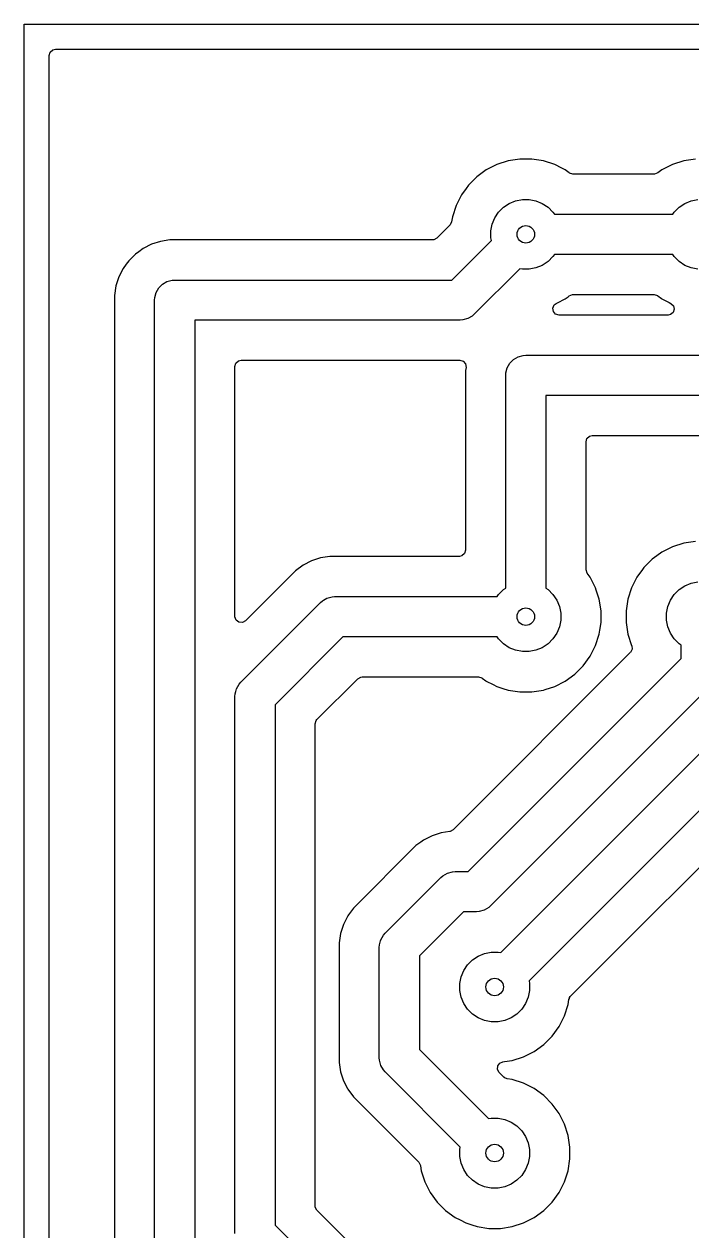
# Model space of a CAD drawing. Extents: x 194.5 to 243.5, y -106.5 to -66.5.
# Drawn here: x 194.5 to 207.81, y -90.55 to -66.5 of the extents above; entities that cross this region are included whole.
import ezdxf

# ---------------------------------------------------------------- set-up
doc = ezdxf.new("R2010")
doc.units = 0
doc.layers.add('BLACK', color=7, linetype='CONTINUOUS')

msp = doc.modelspace()

# ---------------------------------------------------------------- linework, layer by layer
at = {"layer": 'BLACK', "linetype": 'CONTINUOUS'}
for p, q in [((194.5, -66.5), (243.5, -66.5)), ((194.5, -106.5), (194.5, -66.5)), ((195.0005, -67.1245), (195.020185, -67.057461)), ((195.020185, -67.057461), (195.072989, -67.011706)), ((195.072989, -67.011706), (195.1245, -67.0005)), ((195.1245, -67.0005), (242.8755, -67.0005)), ((195.0005, -71.905513), (195.0005, -67.1245)), ((204.148631, -69.226446), (203.924003, -69.299433)), ((204.381903, -69.1895), (204.148631, -69.226446)), ((204.381908, -69.1895), (204.381903, -69.1895)), ((204.618092, -69.1895), (204.381908, -69.1895)), ((204.618097, -69.1895), (204.618092, -69.1895)), ((204.851368, -69.226446), (204.618097, -69.1895)), ((205.075996, -69.299433), (204.851368, -69.226446)), ((207.648631, -69.226446), (207.424003, -69.299433)), ((207.881903, -69.1895), (207.648631, -69.226446)), ((203.632139, -69.465818), (203.52249, -69.545483)), ((203.713566, -69.406657), (203.632139, -69.465818)), ((203.924003, -69.299433), (203.713566, -69.406657)), ((205.220715, -69.373172), (205.075996, -69.299433)), ((205.286433, -69.406657), (205.220715, -69.373172)), ((205.286435, -69.406658), (205.286433, -69.406657)), ((205.286436, -69.406659), (205.286435, -69.406658)), ((205.367862, -69.465818), (205.286436, -69.406659)), ((205.373708, -69.469815), (205.367862, -69.465818)), ((205.440747, -69.4895), (205.373708, -69.469815)), ((207.059253, -69.4895), (205.440747, -69.4895)), ((207.066332, -69.489298), (207.059253, -69.4895)), ((207.132138, -69.465818), (207.066332, -69.489298)), ((207.213563, -69.406659), (207.132138, -69.465818)), ((207.424003, -69.299433), (207.213563, -69.406659)), ((203.355483, -69.71249), (203.310568, -69.77431)), ((203.355485, -69.712488), (203.355483, -69.71249)), ((203.522487, -69.545485), (203.355485, -69.712487)), ((203.355485, -69.712487), (203.355485, -69.712488)), ((203.522488, -69.545485), (203.522487, -69.545485)), ((203.52249, -69.545483), (203.522488, -69.545485)), ((203.216657, -69.903566), (203.109433, -70.114003)), ((203.310568, -69.77431), (203.216657, -69.903566)), ((203.109433, -70.114003), (203.036447, -70.33863)), ((203.958893, -70.245925), (204.055925, -70.148893)), ((204.055925, -70.148893), (204.170022, -70.072655)), ((204.170022, -70.072655), (204.296801, -70.020142)), ((204.296801, -70.020142), (204.431388, -69.993371)), ((204.431388, -69.993371), (204.568612, -69.993371)), ((204.568612, -69.993371), (204.703199, -70.020142)), ((204.703199, -70.020142), (204.829978, -70.072655)), ((204.829978, -70.072655), (204.944075, -70.148893)), ((204.944075, -70.148893), (205.041107, -70.245925)), ((207.458893, -70.245925), (207.555925, -70.148893)), ((207.555925, -70.148893), (207.670022, -70.072655)), ((207.670022, -70.072655), (207.796801, -70.020142)), ((207.796801, -70.020142), (207.931388, -69.993371)), ((203.020701, -70.438044), (202.990771, -70.501178)), ((203.036447, -70.33863), (203.020701, -70.438044)), ((203.830142, -70.486801), (203.882655, -70.360022)), ((203.882655, -70.360022), (203.958893, -70.245925)), ((205.041107, -70.245925), (205.070557, -70.29)), ((205.070557, -70.29), (207.429443, -70.29)), ((207.429443, -70.29), (207.458893, -70.245925)), ((202.985909, -70.506326), (202.729055, -70.763181)), ((202.990771, -70.501178), (202.985909, -70.506326)), ((203.803371, -70.621388), (203.830142, -70.486801)), ((203.803371, -70.758612), (203.803371, -70.621388)), ((197.039163, -70.887454), (196.8708, -70.97324)), ((197.218881, -70.829059), (197.039163, -70.887454)), ((197.405514, -70.7995), (197.218881, -70.829059)), ((202.641374, -70.7995), (197.405514, -70.7995)), ((202.667732, -70.796666), (202.641374, -70.7995)), ((202.729055, -70.763181), (202.667732, -70.796666)), ((203.024314, -71.6), (203.813712, -70.810601)), ((203.813712, -70.810601), (203.803371, -70.758612)), ((196.717924, -71.084312), (196.584312, -71.217924)), ((196.717925, -71.084312), (196.717924, -71.084312)), ((196.717927, -71.08431), (196.717925, -71.084312)), ((196.783579, -71.03661), (196.717927, -71.08431)), ((196.8708, -70.97324), (196.783579, -71.03661)), ((205.041107, -71.134075), (204.944075, -71.231107)), ((205.070557, -71.09), (205.041107, -71.134075)), ((207.429443, -71.09), (205.070557, -71.09)), ((207.458893, -71.134075), (207.429443, -71.09)), ((207.555925, -71.231107), (207.458893, -71.134075)), ((196.47324, -71.3708), (196.387454, -71.539163)), ((196.53661, -71.283579), (196.47324, -71.3708)), ((196.58431, -71.217927), (196.53661, -71.283579)), ((196.584312, -71.217925), (196.58431, -71.217927)), ((196.584312, -71.217924), (196.584312, -71.217925)), ((204.379398, -71.376287), (203.472843, -72.282843)), ((204.431388, -71.386629), (204.379398, -71.376287)), ((204.568612, -71.386629), (204.431388, -71.386629)), ((204.703199, -71.359858), (204.568612, -71.386629)), ((204.829978, -71.307345), (204.703199, -71.359858)), ((204.944075, -71.231107), (204.829978, -71.307345)), ((207.670022, -71.307345), (207.555925, -71.231107)), ((207.796801, -71.359858), (207.670022, -71.307345)), ((207.931388, -71.386629), (207.796801, -71.359858)), ((196.387454, -71.539163), (196.329059, -71.718881)), ((197.256495, -71.682659), (197.346927, -71.630448)), ((197.346927, -71.630448), (197.44779, -71.603422)), ((197.44779, -71.603422), (197.5, -71.6)), ((197.5, -71.6), (203.024314, -71.6)), ((195.0005, -101.957553), (195.0005, -71.905513)), ((196.329059, -71.718881), (196.2995, -71.905513)), ((196.2995, -71.905513), (196.2995, -98.094486)), ((197.103422, -71.94779), (197.130448, -71.846927)), ((197.130448, -71.846927), (197.182659, -71.756495)), ((197.182659, -71.756495), (197.256495, -71.682659)), ((205.367862, -71.914182), (205.433668, -71.890702)), ((205.433668, -71.890702), (205.440747, -71.8905)), ((205.440747, -71.8905), (207.059253, -71.8905)), ((207.059253, -71.8905), (207.126292, -71.910185)), ((207.126292, -71.910185), (207.132138, -71.914182)), ((197.1, -72), (197.103422, -71.94779)), ((197.1, -98), (197.1, -72)), ((205.040074, -72.157853), (205.069099, -72.094297)), ((205.069099, -72.094297), (205.106517, -72.065015)), ((205.106517, -72.065015), (205.13334, -72.051347)), ((205.13334, -72.051347), (205.286433, -71.973343)), ((205.286433, -71.973343), (205.342848, -71.932355)), ((205.342848, -71.932355), (205.367862, -71.914182)), ((207.132138, -71.914182), (207.206221, -71.968006)), ((207.206221, -71.968006), (207.213567, -71.973343)), ((207.213567, -71.973343), (207.355454, -72.045638)), ((207.355454, -72.045638), (207.393483, -72.065015)), ((207.393483, -72.065015), (207.444279, -72.11299)), ((207.444279, -72.11299), (207.461074, -72.180811)), ((203.343074, -72.369552), (203.24221, -72.396578)), ((203.433505, -72.317341), (203.343074, -72.369552)), ((203.472843, -72.282843), (203.433505, -72.317341)), ((205.050018, -72.227011), (205.040074, -72.157853)), ((205.095773, -72.279815), (205.050018, -72.227011)), ((205.162812, -72.2995), (205.095773, -72.279815)), ((207.337188, -72.2995), (205.162812, -72.2995)), ((207.383821, -72.290397), (207.337188, -72.2995)), ((207.438537, -72.246946), (207.383821, -72.290397)), ((207.461074, -72.180811), (207.438537, -72.246946)), ((203.19, -72.4), (197.9, -72.4)), ((197.9, -72.4), (197.9, -97.6)), ((203.24221, -72.396578), (203.19, -72.4)), ((204.346927, -73.130448), (204.44779, -73.103422)), ((204.44779, -73.103422), (204.5, -73.1)), ((204.5, -73.1), (216, -73.1)), ((198.7005, -73.3245), (198.720185, -73.257461)), ((198.7005, -78.302374), (198.7005, -73.3245)), ((198.720185, -73.257461), (198.772989, -73.211706)), ((198.772989, -73.211706), (198.8245, -73.2005)), ((198.8245, -73.2005), (203.186786, -73.2005)), ((203.186786, -73.2005), (203.253825, -73.220185)), ((203.253825, -73.220185), (203.29958, -73.272989)), ((203.309259, -73.343898), (203.2995, -73.405513)), ((203.29958, -73.272989), (203.309524, -73.342147)), ((203.309524, -73.342147), (203.309259, -73.343898)), ((204.103422, -73.44779), (204.130448, -73.346927)), ((204.130448, -73.346927), (204.182659, -73.256495)), ((204.182659, -73.256495), (204.256495, -73.182659)), ((204.256495, -73.182659), (204.346927, -73.130448)), ((203.2995, -73.405513), (203.2995, -76.9855)), ((204.1, -73.5), (204.103422, -73.44779)), ((204.1, -77.739442), (204.1, -73.5)), ((215.834314, -73.9), (204.9, -73.9)), ((204.9, -73.9), (204.9, -77.739442)), ((205.7005, -74.8245), (205.720185, -74.757461)), ((205.720185, -74.757461), (205.772989, -74.711706)), ((205.772989, -74.711706), (205.8245, -74.7005)), ((205.8245, -74.7005), (215.451374, -74.7005)), ((205.7005, -77.369253), (205.7005, -74.8245)), ((207.424003, -76.919433), (207.213566, -77.026657)), ((207.648631, -76.846446), (207.424003, -76.919433)), ((207.881903, -76.8095), (207.648631, -76.846446)), ((200.229163, -77.197454), (200.0608, -77.28324)), ((200.408881, -77.139059), (200.229163, -77.197454)), ((200.595514, -77.1095), (200.408881, -77.139059)), ((203.1755, -77.1095), (200.595514, -77.1095)), ((203.227011, -77.098294), (203.1755, -77.1095)), ((203.279815, -77.052539), (203.227011, -77.098294)), ((203.2995, -76.9855), (203.279815, -77.052539)), ((207.022487, -77.165485), (206.855485, -77.332487)), ((207.022488, -77.165485), (207.022487, -77.165485)), ((207.02249, -77.165483), (207.022488, -77.165485)), ((207.114967, -77.098294), (207.02249, -77.165483)), ((207.213566, -77.026657), (207.114967, -77.098294)), ((199.907923, -77.394312), (198.912181, -78.390055)), ((200.0608, -77.28324), (199.907923, -77.394312)), ((205.700702, -77.376332), (205.7005, -77.369253)), ((205.724182, -77.442138), (205.700702, -77.376332)), ((205.783343, -77.523567), (205.724182, -77.442138)), ((206.828773, -77.369253), (206.716657, -77.523566)), ((206.855483, -77.33249), (206.828773, -77.369253)), ((206.855485, -77.332488), (206.855483, -77.33249)), ((206.855485, -77.332487), (206.855485, -77.332488)), ((205.851666, -77.657659), (205.783343, -77.523567)), ((205.890566, -77.734003), (205.851666, -77.657659)), ((206.716657, -77.523566), (206.609433, -77.734003)), ((207.670022, -77.692655), (207.796801, -77.640142)), ((207.796801, -77.640142), (207.931388, -77.613371)), ((200.536927, -77.940448), (200.63779, -77.913422)), ((200.63779, -77.913422), (200.69, -77.91)), ((200.69, -77.91), (203.929443, -77.91)), ((203.929443, -77.91), (203.958893, -77.865925)), ((203.958893, -77.865925), (204.055925, -77.768893)), ((204.055925, -77.768893), (204.1, -77.739442)), ((204.9, -77.739442), (204.944075, -77.768893)), ((204.944075, -77.768893), (205.041107, -77.865925)), ((205.041107, -77.865925), (205.117345, -77.980022)), ((205.890566, -77.734005), (205.890566, -77.734003)), ((205.890568, -77.734008), (205.890566, -77.734005)), ((205.905699, -77.780577), (205.890568, -77.734008)), ((205.963553, -77.958631), (205.905699, -77.780577)), ((206.609433, -77.734003), (206.536446, -77.958631)), ((207.382655, -77.980022), (207.458893, -77.865925)), ((207.458893, -77.865925), (207.555925, -77.768893)), ((207.555925, -77.768893), (207.670022, -77.692655)), ((198.818157, -79.616157), (200.407157, -78.027158)), ((200.407157, -78.027158), (200.446495, -77.992659)), ((200.446495, -77.992659), (200.468383, -77.980022)), ((200.468383, -77.980022), (200.536927, -77.940448)), ((205.117345, -77.980022), (205.169858, -78.106801)), ((205.169858, -78.106801), (205.196629, -78.241388)), ((206.0005, -78.191902), (205.963553, -77.958631)), ((206.536446, -77.958631), (206.4995, -78.191902)), ((207.303371, -78.241388), (207.330142, -78.106801)), ((207.330142, -78.106801), (207.382655, -77.980022)), ((198.700816, -78.31122), (198.7005, -78.302374)), ((198.725233, -78.376684), (198.700816, -78.31122)), ((198.781166, -78.418556), (198.725233, -78.376684)), ((198.912181, -78.390055), (198.850858, -78.42354)), ((204.000601, -85.003712), (210.813413, -78.1909)), ((205.196629, -78.378612), (205.169858, -78.513199)), ((205.196629, -78.241388), (205.196629, -78.378612)), ((206.0005, -78.428097), (206.0005, -78.191902)), ((206.4995, -78.191902), (206.4995, -78.428097)), ((207.303371, -78.378612), (207.303371, -78.241388)), ((207.330142, -78.513199), (207.303371, -78.378612)), ((198.850858, -78.42354), (198.781166, -78.418556)), ((205.117345, -78.639978), (205.041107, -78.754075)), ((205.169858, -78.513199), (205.117345, -78.639978)), ((205.963553, -78.661368), (205.976573, -78.579163)), ((205.976573, -78.579163), (206.0005, -78.428097)), ((206.4995, -78.428097), (206.536447, -78.661369)), ((207.382655, -78.639978), (207.330142, -78.513199)), ((207.458893, -78.754075), (207.382655, -78.639978)), ((200.855685, -78.71), (199.501, -80.064685)), ((203.929443, -78.71), (200.855685, -78.71)), ((203.958893, -78.754075), (203.929443, -78.71)), ((204.055925, -78.851107), (203.958893, -78.754075)), ((204.170022, -78.927345), (204.055925, -78.851107)), ((204.944075, -78.851107), (204.829978, -78.927345)), ((205.041107, -78.754075), (204.944075, -78.851107)), ((205.783343, -79.096433), (205.890568, -78.885992)), ((205.890568, -78.885992), (205.963553, -78.661368)), ((206.536447, -78.661369), (206.536447, -78.661372)), ((206.536447, -78.661372), (206.60943, -78.885987)), ((206.60943, -78.885987), (206.610718, -78.889096)), ((207.555925, -78.851107), (207.458893, -78.754075)), ((207.6, -78.880557), (207.555925, -78.851107)), ((207.6, -79.140158), (207.6, -78.880557)), ((206.583841, -79.024237), (203.052112, -82.555967)), ((204.296801, -78.979858), (204.170022, -78.927345)), ((204.431388, -79.006629), (204.296801, -78.979858)), ((204.568612, -79.006629), (204.431388, -79.006629)), ((211.197117, -78.938568), (204.566287, -85.569398)), ((204.703199, -78.979858), (204.568612, -79.006629)), ((204.829978, -78.927345), (204.703199, -78.979858)), ((205.644517, -79.28751), (205.783343, -79.096433)), ((206.586921, -79.021046), (206.583841, -79.024237)), ((206.618191, -78.958564), (206.586921, -79.021046)), ((206.610718, -78.889096), (206.610855, -78.890374)), ((206.610855, -78.890374), (206.610937, -78.890625)), ((206.610937, -78.890625), (206.610884, -78.890642)), ((206.610884, -78.890642), (206.618191, -78.958564)), ((203.351158, -83.389), (207.6, -79.140158)), ((205.47751, -79.454517), (205.644517, -79.28751)), ((200.337819, -80.359945), (201.150945, -79.546819)), ((201.150945, -79.546819), (201.212268, -79.513334)), ((201.212268, -79.513334), (201.238626, -79.5105)), ((201.238626, -79.5105), (203.559253, -79.5105)), ((203.559253, -79.5105), (203.626292, -79.530185)), ((203.626292, -79.530185), (203.632138, -79.534182)), ((203.632138, -79.534182), (203.706221, -79.588006)), ((203.706221, -79.588006), (203.713567, -79.593343)), ((203.713567, -79.593343), (203.847659, -79.661666)), ((208.282843, -79.588687), (203.799687, -84.071843)), ((205.075992, -79.700568), (205.286433, -79.593343)), ((205.286433, -79.593343), (205.47751, -79.454517)), ((198.701, -79.899), (198.704422, -79.84679)), ((198.704422, -79.84679), (198.716959, -79.8)), ((198.716959, -79.8), (198.731448, -79.745926)), ((198.731448, -79.745926), (198.783659, -79.655495)), ((198.783659, -79.655495), (198.818157, -79.616157)), ((203.847659, -79.661666), (203.924003, -79.700566)), ((203.924003, -79.700566), (203.924005, -79.700566)), ((203.924005, -79.700566), (203.924008, -79.700568)), ((203.924008, -79.700568), (204.044412, -79.739689)), ((204.044412, -79.739689), (204.148631, -79.773553)), ((204.148631, -79.773553), (204.381903, -79.8105)), ((204.381903, -79.8105), (204.381908, -79.8105)), ((204.381908, -79.8105), (204.618097, -79.8105)), ((204.618097, -79.8105), (204.851368, -79.773553)), ((204.851368, -79.773553), (204.889537, -79.761151)), ((204.889537, -79.761151), (205.075992, -79.700568)), ((198.701, -90.601), (198.701, -79.899)), ((199.501, -80.064685), (199.501, -90.435314)), ((206.310209, -84.957553), (211.197319, -80.070444)), ((200.3015, -80.447626), (200.321185, -80.380587)), ((200.3015, -90.052374), (200.3015, -80.447626)), ((200.321185, -80.380587), (200.337819, -80.359945)), ((202.631743, -82.676454), (202.46338, -82.76224)), ((202.811461, -82.618059), (202.631743, -82.676454)), ((202.983829, -82.590759), (202.811461, -82.618059)), ((202.990789, -82.589452), (202.983829, -82.590759)), ((203.052112, -82.555967), (202.990789, -82.589452)), ((202.310504, -82.873312), (201.063312, -84.120503)), ((202.310505, -82.873312), (202.310504, -82.873312)), ((202.310507, -82.87331), (202.310505, -82.873312)), ((202.410001, -82.801023), (202.310507, -82.87331)), ((202.46338, -82.76224), (202.410001, -82.801023)), ((202.849075, -83.471659), (202.939506, -83.419448)), ((202.939506, -83.419448), (203.04037, -83.392422)), ((203.04037, -83.392422), (203.09258, -83.389)), ((203.09258, -83.389), (203.351158, -83.389)), ((201.696157, -84.619737), (202.809737, -83.506157)), ((202.809737, -83.506157), (202.849075, -83.471659)), ((201.063307, -84.120509), (200.969349, -84.24983)), ((201.063312, -84.120503), (201.063307, -84.120509)), ((203.669918, -84.158552), (203.569054, -84.185578)), ((203.760349, -84.106341), (203.669918, -84.158552)), ((203.799687, -84.071843), (203.760349, -84.106341)), ((200.952241, -84.273379), (200.866454, -84.441743)), ((200.96935, -84.249831), (200.952241, -84.273379)), ((200.969349, -84.24983), (200.96935, -84.249831)), ((203.258266, -84.189), (202.379, -85.068266)), ((203.516844, -84.189), (203.258266, -84.189)), ((203.569054, -84.185578), (203.516844, -84.189)), ((200.808059, -84.621461), (200.7785, -84.808093)), ((200.866454, -84.441743), (200.808059, -84.621461)), ((201.661659, -84.659075), (201.696157, -84.619737)), ((200.7785, -84.808093), (200.7785, -87.193486)), ((201.579, -84.90258), (201.582422, -84.85037)), ((201.582422, -84.85037), (201.604018, -84.769773)), ((201.604018, -84.769773), (201.609448, -84.749506)), ((201.609448, -84.749506), (201.661659, -84.659075)), ((201.579, -87.099), (201.579, -84.90258)), ((202.379, -85.068266), (202.379, -86.933314)), ((203.435925, -85.148893), (203.550022, -85.072655)), ((203.550022, -85.072655), (203.676801, -85.020142)), ((203.676801, -85.020142), (203.811388, -84.993371)), ((203.811388, -84.993371), (203.948612, -84.993371)), ((203.948612, -84.993371), (204.000601, -85.003712)), ((205.394071, -85.873691), (206.310209, -84.957553)), ((203.210142, -85.486801), (203.262655, -85.360022)), ((203.262655, -85.360022), (203.338893, -85.245925)), ((203.338893, -85.245925), (203.435925, -85.148893)), ((203.183371, -85.621388), (203.210142, -85.486801)), ((204.566287, -85.569398), (204.576629, -85.621388)), ((203.183371, -85.758612), (203.183371, -85.621388)), ((203.210142, -85.893199), (203.183371, -85.758612)), ((204.576629, -85.758612), (204.549858, -85.893199)), ((204.576629, -85.621388), (204.576629, -85.758612)), ((203.262655, -86.019978), (203.210142, -85.893199)), ((203.338893, -86.134075), (203.262655, -86.019978)), ((204.497345, -86.019978), (204.421107, -86.134075)), ((204.549858, -85.893199), (204.497345, -86.019978)), ((205.270568, -86.265992), (205.343553, -86.041368)), ((205.343553, -86.041368), (205.359298, -85.941953)), ((205.359298, -85.941953), (205.368413, -85.922723)), ((205.368413, -85.922723), (205.372938, -85.901927)), ((205.372938, -85.901927), (205.387483, -85.882496)), ((205.387483, -85.882496), (205.389225, -85.878823)), ((205.389225, -85.878823), (205.394071, -85.873691)), ((203.435925, -86.231107), (203.338893, -86.134075)), ((203.550022, -86.307345), (203.435925, -86.231107)), ((203.676801, -86.359858), (203.550022, -86.307345)), ((204.209978, -86.307345), (204.083199, -86.359858)), ((204.324075, -86.231107), (204.209978, -86.307345)), ((204.421107, -86.134075), (204.324075, -86.231107)), ((205.163343, -86.476433), (205.270568, -86.265992)), ((203.811388, -86.386629), (203.676801, -86.359858)), ((203.948612, -86.386629), (203.811388, -86.386629)), ((204.083199, -86.359858), (203.948612, -86.386629)), ((205.024517, -86.66751), (205.163343, -86.476433)), ((204.85751, -86.834517), (205.024517, -86.66751)), ((202.379, -86.933314), (203.759398, -88.313712)), ((204.455992, -87.080568), (204.666433, -86.973343)), ((204.666433, -86.973343), (204.85751, -86.834517)), ((200.7785, -87.193486), (200.808059, -87.380118)), ((201.582422, -87.15121), (201.579, -87.099)), ((201.609448, -87.252074), (201.582422, -87.15121)), ((201.661659, -87.342505), (201.609448, -87.252074)), ((203.938287, -87.332685), (203.943271, -87.262993)), ((203.943271, -87.262993), (203.985143, -87.20706)), ((203.985143, -87.20706), (204.040055, -87.183854)), ((204.040055, -87.183854), (204.076375, -87.178101)), ((204.076375, -87.178101), (204.231368, -87.153553)), ((204.231368, -87.153553), (204.455992, -87.080568)), ((200.808059, -87.380118), (200.866454, -87.559836)), ((201.696157, -87.381843), (201.661659, -87.342505)), ((203.193712, -88.879398), (201.696157, -87.381843)), ((203.971772, -87.394008), (203.938287, -87.332685)), ((204.063673, -87.485909), (203.971772, -87.394008)), ((204.068821, -87.490771), (204.063673, -87.485909)), ((204.072493, -87.492511), (204.068821, -87.490771)), ((204.091927, -87.50706), (204.072493, -87.492511)), ((204.112725, -87.511584), (204.091927, -87.50706)), ((204.131956, -87.520701), (204.112725, -87.511584)), ((204.231368, -87.536446), (204.131956, -87.520701)), ((204.455996, -87.609433), (204.231368, -87.536446)), ((200.866454, -87.559836), (200.946359, -87.716657)), ((200.946359, -87.716657), (200.95224, -87.728199)), ((200.95224, -87.728199), (201.06331, -87.881074)), ((204.666433, -87.716657), (204.455996, -87.609433)), ((204.85751, -87.855483), (204.666433, -87.716657)), ((201.06331, -87.881074), (201.063312, -87.881076)), ((201.063312, -87.881076), (202.365909, -89.183673)), ((205.024517, -88.02249), (204.85751, -87.855483)), ((205.163342, -88.213566), (205.024517, -88.02249)), ((205.270566, -88.424003), (205.163342, -88.213566)), ((203.759398, -88.313712), (203.811388, -88.303371)), ((203.811388, -88.303371), (203.948612, -88.303371)), ((203.948612, -88.303371), (204.083199, -88.330142)), ((204.083199, -88.330142), (204.209978, -88.382655)), ((204.209978, -88.382655), (204.324075, -88.458893)), ((204.324075, -88.458893), (204.421107, -88.555925)), ((205.343553, -88.648631), (205.270566, -88.424003)), ((204.421107, -88.555925), (204.497345, -88.670022)), ((204.497345, -88.670022), (204.549858, -88.796801)), ((205.3805, -88.881902), (205.343553, -88.648631)), ((203.183371, -88.931388), (203.193712, -88.879398)), ((203.183371, -89.068612), (203.183371, -88.931388)), ((204.549858, -88.796801), (204.576629, -88.931388)), ((204.576629, -88.931388), (204.576629, -89.068612)), ((205.3805, -88.881908), (205.3805, -88.881902)), ((205.3805, -89.118092), (205.3805, -88.881908)), ((202.365909, -89.183673), (202.399394, -89.244996)), ((203.210142, -89.203199), (203.183371, -89.068612)), ((203.262655, -89.329978), (203.210142, -89.203199)), ((204.549858, -89.203199), (204.497345, -89.329978)), ((204.576629, -89.068612), (204.549858, -89.203199)), ((205.343553, -89.351368), (205.3805, -89.118092)), ((202.399394, -89.244996), (202.400701, -89.251956)), ((202.400701, -89.251956), (202.416446, -89.351368)), ((202.416446, -89.351368), (202.489433, -89.575996)), ((203.338893, -89.444075), (203.262655, -89.329978)), ((203.435925, -89.541107), (203.338893, -89.444075)), ((204.421107, -89.444075), (204.324075, -89.541107)), ((204.497345, -89.329978), (204.421107, -89.444075)), ((205.270568, -89.575992), (205.343553, -89.351368)), ((202.489433, -89.575996), (202.575275, -89.744469)), ((203.550022, -89.617345), (203.435925, -89.541107)), ((203.676801, -89.669858), (203.550022, -89.617345)), ((203.811388, -89.696629), (203.676801, -89.669858)), ((203.948612, -89.696629), (203.811388, -89.696629)), ((204.083199, -89.669858), (203.948612, -89.696629)), ((204.209978, -89.617345), (204.083199, -89.669858)), ((204.324075, -89.541107), (204.209978, -89.617345)), ((205.163343, -89.786433), (205.270568, -89.575992)), ((202.575275, -89.744469), (202.596657, -89.786433)), ((202.596657, -89.786433), (202.735483, -89.97751)), ((205.024517, -89.97751), (205.163343, -89.786433)), ((200.304334, -90.078732), (200.3015, -90.052374)), ((200.337819, -90.140055), (200.304334, -90.078732)), ((201.650945, -91.453181), (200.337819, -90.140055)), ((202.735483, -89.97751), (202.90249, -90.144517)), ((202.90249, -90.144517), (203.093567, -90.283343)), ((204.666433, -90.283343), (204.85751, -90.144517)), ((204.85751, -90.144517), (205.024517, -89.97751)), ((203.093567, -90.283343), (203.192991, -90.334002)), ((203.192991, -90.334002), (203.304003, -90.390566)), ((203.304003, -90.390566), (203.304005, -90.390566)), ((203.304005, -90.390566), (203.304008, -90.390568)), ((203.304008, -90.390568), (203.424412, -90.429689)), ((203.424412, -90.429689), (203.528631, -90.463553)), ((204.231368, -90.463553), (204.455992, -90.390568)), ((204.455992, -90.390568), (204.666433, -90.283343)), ((199.501, -90.435314), (201.355686, -92.29)), ((203.528631, -90.463553), (203.761903, -90.5005)), ((203.761903, -90.5005), (203.761908, -90.5005)), ((203.761908, -90.5005), (203.998097, -90.5005)), ((203.998097, -90.5005), (204.231368, -90.463553))]:
    msp.add_line(p, q, dxfattribs=at)
at = {"layer": 'BLACK'}
for centre in [(204.5, -70.69), (204.5, -78.31), (203.88, -85.69), (203.88, -89)]:
    msp.add_circle(centre, 0.175, dxfattribs=at)
at = {"layer": 'WHITE'}
for centre in [(204.5, -70.69), (204.5, -78.31), (203.88, -85.69), (203.88, -89)]:
    msp.add_circle(centre, 0.175, dxfattribs=at)

doc.saveas('drawing.dxf')
